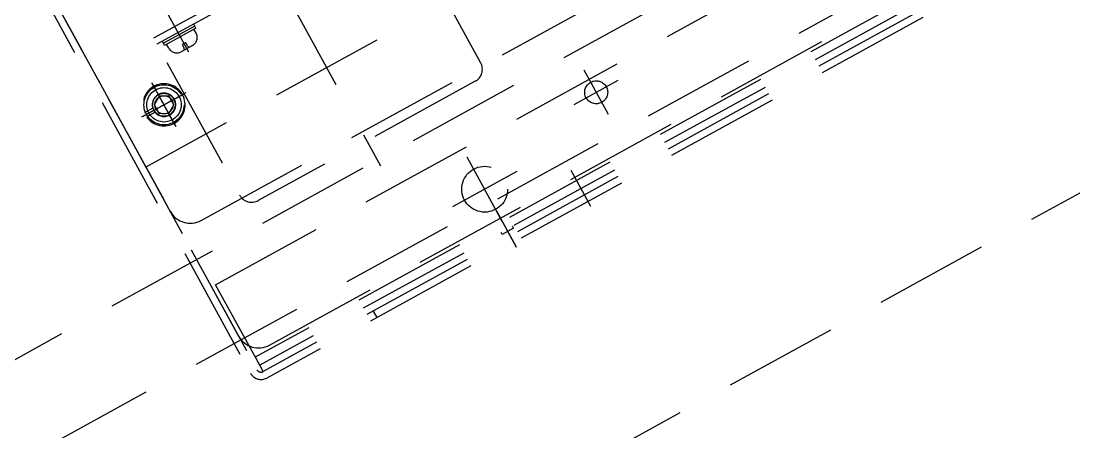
# Model space of a CAD drawing. Header units: millimetres. Extents: x 75184266 to 76346726, y -35077925 to -33679385.
# Drawn here: x 75327836.3 to 75328066.1, y -34896655.4 to -34896565.9 of the extents above; entities that cross this region are included whole.
import ezdxf

# ---------------------------------------------------------------- set-up
doc = ezdxf.new("R2010")
doc.units = ezdxf.units.MM
doc.header["$LTSCALE"] = 50
doc.header["$MEASUREMENT"] = 0
doc.linetypes.add('XR-지하3층$0$생활체육시설(최종)$0$HIDDENX2', pattern=[0.75, 0.5, -0.25])
doc.layers.add('건축', color=8, linetype='CONTINUOUS', plot=False)

msp = doc.modelspace()

# ---------------------------------------------------------------- linework, layer by layer
at = {"layer": '건축', "linetype": 'XR-지하3층$0$생활체육시설(최종)$0$HIDDENX2'}
for p, q in [((75327878.8, -34896623.35, 0), (75328350.68, -34896364.32, 0)), ((75328359.34, -34896380.1, 0), (75327887.46, -34896639.13, 0)), ((75328360.3, -34896381.85, 0), (75327888.42, -34896640.88, 0)), ((75328360.3, -34896381.85, 0), (75327888.42, -34896640.88, 0)), ((75328361.07, -34896383.25, 0), (75327889.19, -34896642.28, 0)), ((75328361.07, -34896383.25, 0), (75327889.19, -34896642.28, 0)), ((75328361.84, -34896384.66, 0), (75327889.96, -34896643.68, 0)), ((75327763.82, -34896419.29, 0), (75327886.43, -34896642.66, 0)), ((75327765.23, -34896418.52, 0), (75327887.84, -34896641.89, 0)), ((75327414.4, -34896893.32, 0), (75328264.72, -34896426.56, 0)), ((75327769.27, -34896425.89, 0), (75327883.79, -34896634.52, 0)), ((75327461.76, -34896844.51, 0), (75328198.12, -34896440.3, 0)), ((75327784.19, -34896453.06, 0), (75327868.88, -34896607.35, 0)), ((75327465.19, -34896933.88, 0), (75328271.68, -34896491.19, 0)), ((75327890.58, -34896636.5, 0), (75328118.94, -34896511.15, 0)), ((75327936.64, -34896574.94, 0), (75327902.72, -34896513.14, 0)), ((75327875.67, -34896609.32, 0), (75328034.77, -34896521.99, 0)), ((75327874.98, -34896524.94, 0), (75327914.75, -34896597.4, 0)), ((75327872.93, -34896572.64, 0), (75327848.6, -34896528.32, 0)), ((75327850.12, -34896542.01, 0), (75327884.05, -34896603.81, 0)), ((75327917.88, -34896540.75, 0), (75327865.28, -34896569.62, 0)), ((75327918.6, -34896542.07, 0), (75327866, -34896570.94, 0)), ((75327835.19, -34896545.98, 0), (75327863.58, -34896597.7, 0)), ((75327946.86, -34896551.99, 0), (75327863.58, -34896597.7, 0)), ((75327874.27, -34896566.97, 0), (75327867.42, -34896570.73, 0)), ((75327874.51, -34896567.41, 0), (75327867.66, -34896571.17, 0)), ((75327874.51, -34896567.41, 0), (75327874.03, -34896566.53, 0)), ((75327874.54, -34896568.5, 0), (75327874.07, -34896567.65, 0)), ((75327867.66, -34896571.17, 0), (75327867.18, -34896570.29, 0)), ((75327868.57, -34896571.78, 0), (75327868.1, -34896570.93, 0)), ((75327873.75, -34896571.22, 0), (75327871.28, -34896572.57, 0)), ((75327871.92, -34896571.72, 0), (75327871.55, -34896571.04, 0)), ((75327872.69, -34896571.3, 0), (75327872.32, -34896570.62, 0)), ((75327964.51, -34896586.22, 0), (75327959.21, -34896576.58, 0)), ((75327935.46, -34896579.01, 0), (75327888.12, -34896605, 0)), ((75327957.04, -34896584.05, 0), (75327966.68, -34896578.75, 0)), ((75327862.72, -34896586.77, 0), (75327872.36, -34896581.48, 0)), ((75327870.18, -34896588.95, 0), (75327864.89, -34896579.31, 0)), ((75327869.94, -34896588.51, 0), (75327865.13, -34896579.74, 0)), ((75327869.94, -34896588.51, 0), (75327865.13, -34896579.74, 0)), ((75327863.15, -34896586.53, 0), (75327871.92, -34896581.72, 0)), ((75327863.15, -34896586.53, 0), (75327871.92, -34896581.72, 0)), ((75327866.5, -34896582.23, 0), (75327865.37, -34896584.08, 0)), ((75327868.66, -34896582.28, 0), (75327866.5, -34896582.23, 0)), ((75327869.7, -34896584.17, 0), (75327868.66, -34896582.28, 0)), ((75327865.1, -34896584.89, 0), (75327863.29, -34896585.89, 0)), ((75327865.59, -34896585.77, 0), (75327863.77, -34896586.77, 0)), ((75327865.37, -34896584.08, 0), (75327866.41, -34896585.98, 0)), ((75327866.41, -34896585.98, 0), (75327868.58, -34896586.02, 0)), ((75327868.58, -34896586.02, 0), (75327869.7, -34896584.17, 0)), ((75327941.37, -34896609.53, 0), (75327933.67, -34896595.51, 0)), ((75327944.54, -34896598.67, 0), (75327930.51, -34896606.37, 0)), ((75327960.72, -34896606.33, 0), (75327956.39, -34896598.44, 0)), ((75327944.5, -34896615.23, 0), (75327940.17, -34896607.34, 0)), ((75327944.45, -34896615.14, 0), (75327940.22, -34896607.43, 0)), ((75327943.8, -34896611.05, 0), (75327941.35, -34896612.4, 0)), ((75327943.8, -34896611.05, 0), (75327943.56, -34896610.61, 0)), ((75327941.35, -34896612.4, 0), (75327941.11, -34896611.96, 0)), ((75327888.42, -34896640.88, 0), (75327878.8, -34896623.35, 0)), ((75327913.21, -34896629.1, 0), (75327913.98, -34896630.5, 0)), ((75327889.19, -34896642.28, 0), (75327888.42, -34896640.88, 0))]:
    msp.add_line(p, q, dxfattribs=at)
for centre, radius in [((75327961.86, -34896581.4, 0), 2.5), ((75327867.54, -34896584.13, 0), 4.38), ((75327867.54, -34896584.13, 0), 3.75), ((75327867.54, -34896584.13, 0), 2.5), ((75327867.54, -34896584.13, 0), 2), ((75327867.54, -34896584.13, 0), 2), ((75327937.52, -34896602.52, 0), 5)]:
    msp.add_circle(centre, radius, dxfattribs=at)
for centre, radius, start, end in [((75327872.79, -34896569.46, 0), 2, 298.7634, 28.7634), ((75327870.32, -34896570.82, 0), 2, 208.7634, 298.7634), ((75327872.97, -34896572.72, 0), 2.19, 107.2265, 130.3004), ((75327871.54, -34896571.93, 0), 0.438, 298.7634, 28.7634), ((75327873.07, -34896571.09, 0), 0.438, 208.7634, 298.7634), ((75327934.01, -34896576.38, 0), 3, 298.7634, 28.7634), ((75327867.54, -34896584.13, 0), 4.6, 215.0036, 202.5233), ((75327867.54, -34896584.13, 0), 2.55, 220.0712, 197.4557), ((75327867.54, -34896584.13, 0), 2.5, 208.7634, 118.7634), ((75327867.54, -34896584.13, 0), 2.5, 208.7634, 118.7634), ((75327886.68, -34896602.37, 0), 3, 208.7634, 298.7634), ((75327873.26, -34896604.94, 0), 5, 208.7634, 298.7634), ((75327888.18, -34896632.12, 0), 5, 208.7634, 298.7634), ((75327888.71, -34896641.4, 0), 2.6, 208.7634, 298.7634), ((75327888.71, -34896641.4, 0), 1, 208.7634, 298.7634)]:
    msp.add_arc(centre, radius, start, end, dxfattribs=at)

doc.saveas('drawing.dxf')
